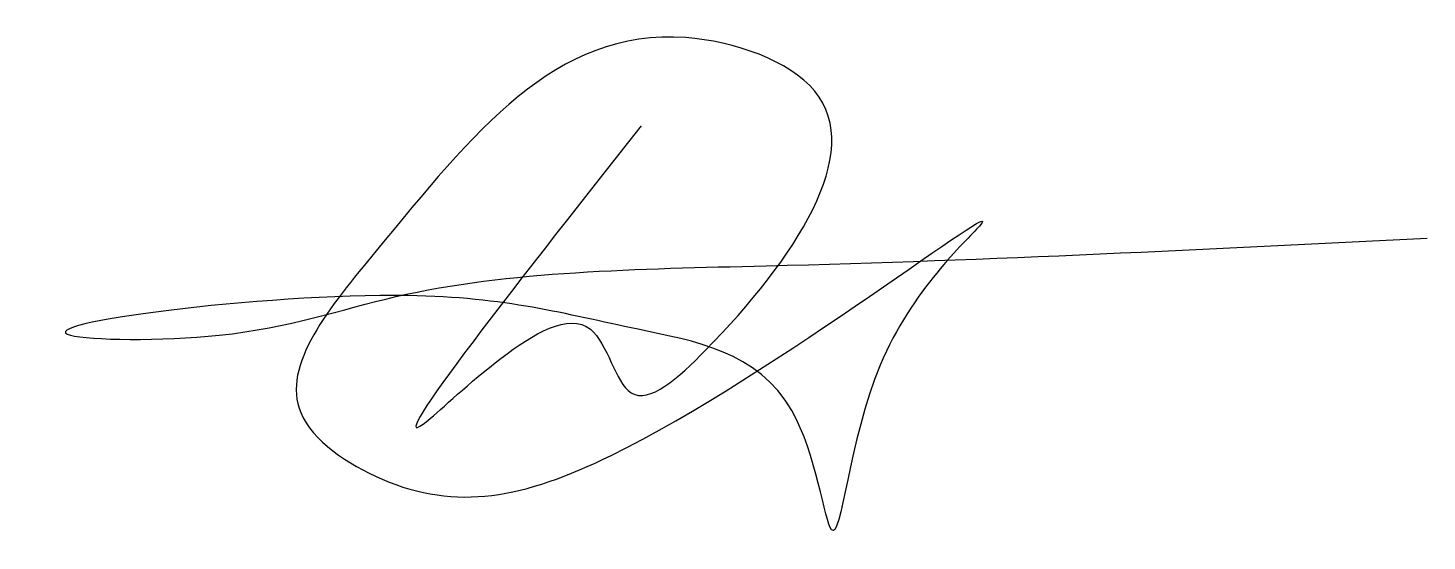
# Model space of a CAD drawing. Header units: millimetres. Extents: x 1.2 to 16.6, y -0.6 to 5.1.
import ezdxf

# ---------------------------------------------------------------- set-up
doc = ezdxf.new("R2010")
doc.units = ezdxf.units.MM

msp = doc.modelspace()

# ---------------------------------------------------------------- linework, layer by layer
at = {"color": 170}
msp.add_spline([(7.995, 3.989), (5.646, 0.745), (6.455, 1.433), (7.438, 1.75), (7.886, 1.051), (8.706, 1.521), (9.908, 4.371), (8.487, 4.96), (5.078, 2.613), (4.247, 0.833), (5.143, 0.101), (7.667, 0.363), (11.721, 2.886), (10.629, 1.357), (10.093, -0.456), (9.656, 0.855), (7.962, 1.75), (5.427, 2.121), (1.712, 1.685), (3.351, 1.685), (5.296, 2.11), (9.372, 2.449), (16.65, 2.755)], degree=3, dxfattribs=at)

doc.saveas('drawing.dxf')
